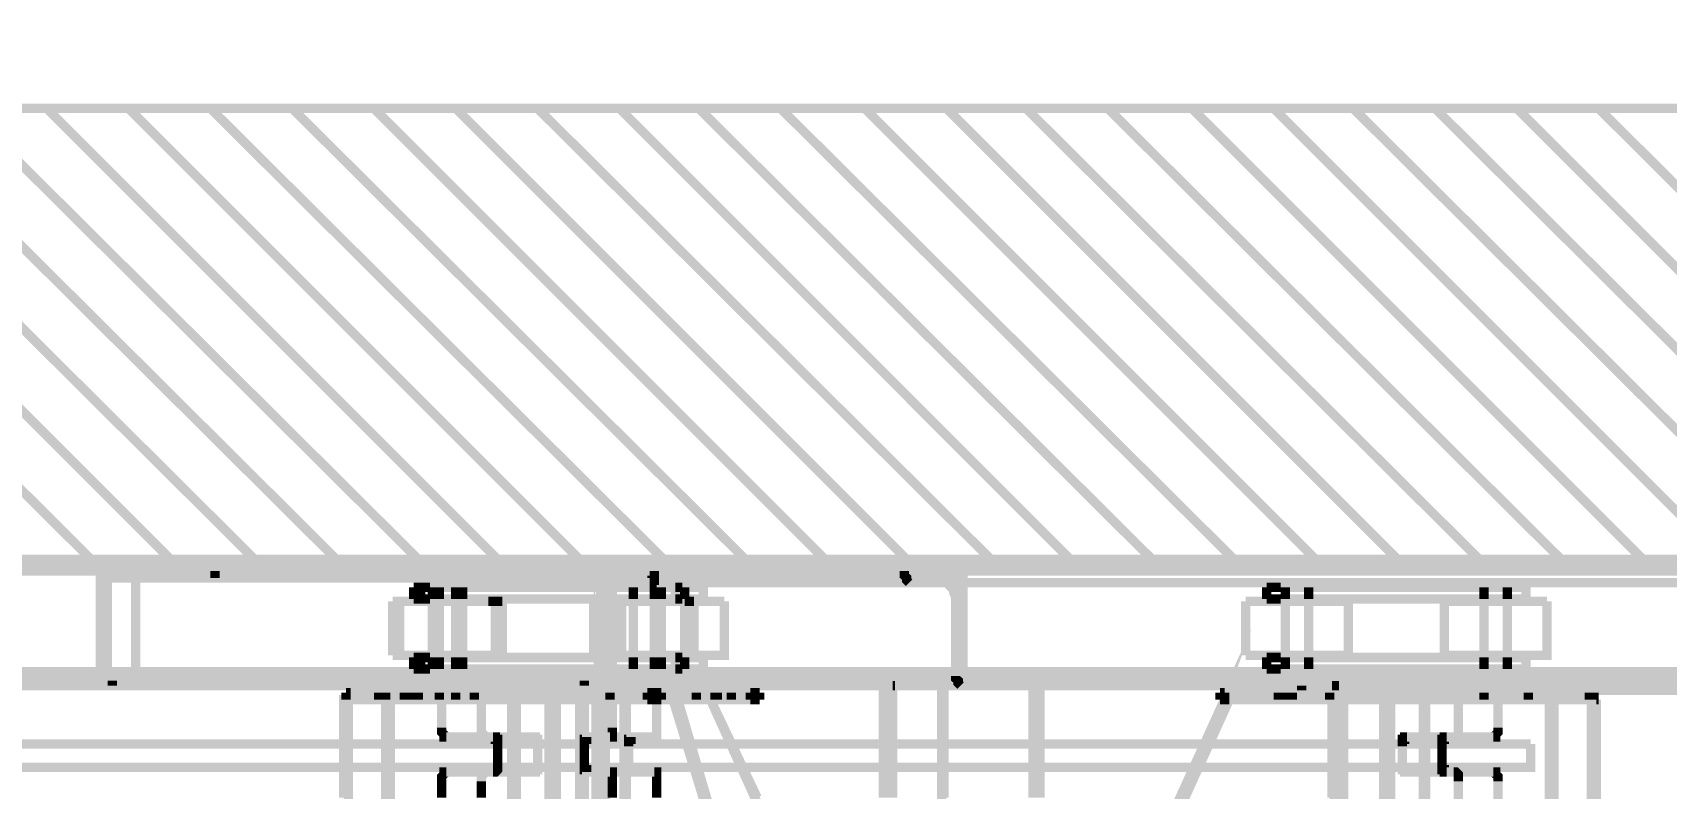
# Model space of a CAD drawing. Extents: x 0.1 to 11.6, y 0.3 to 16.2.
# Drawn here: x 5.44 to 6.605, y 13.617 to 14.156 of the extents above; entities that cross this region are included whole.
import ezdxf

# ---------------------------------------------------------------- set-up
doc = ezdxf.new("R2010")
doc.units = 0
doc.header["$MEASUREMENT"] = 0
doc.dimstyles.get("Standard").update_dxf_attribs({"dimtxt": 0.18, "dimasz": 0.18, "dimexe": 0.18, "dimexo": 0.0625, "dimgap": 0.09, "dimtad": 0, "dimtih": 1, "dimtoh": 1, "dimdec": 4, "dimzin": 0, "dimdsep": 46, "dimtxsty": 'Standard', "dimcen": 0.09, "dimadec": 0, "dimazin": 0, "dimtfac": 1, "dimtdec": 4, "dimtofl": 0, "dimtmove": 0, "dimatfit": 3, "dimfxl": 1, "dimtolj": 1, "dimtzin": 0, "dimarcsym": 0})

# ---------------------------------------------------------------- blocks, each defined once
blk = doc.blocks.new('*D5')
at = {"color": 0, "linetype": 'Continuous', "lineweight": -2, "transparency": 16777216}
for p, q in [((4.96, 14.1642), (4.96, 14.5787)), ((7.48, 14.1642), (7.48, 14.5787)), ((5.14, 14.3987), (5.8, 14.3987)), ((7.3, 14.3987), (6.64, 14.3987))]:
    blk.add_line(p, q, dxfattribs=at)
at = {"color": 0, "linetype": 'Continuous', "transparency": 16777216}
for points in [[(5.14, 14.4287), (5.14, 14.3687), (4.96, 14.3987)], [(7.3, 14.4287), (7.3, 14.3687), (7.48, 14.3987)]]:
    blk.add_solid(points, dxfattribs=at)
at = {"layer": 'Defpoints', "color": 0, "linetype": 'Continuous', "transparency": 16777216}
for p in [(7.48, 14.3987), (4.96, 14.1017), (7.48, 14.1017)]:
    blk.add_point(p, dxfattribs=at)
at = {"color": 0, "linetype": 'Continuous', "transparency": 16777216, "insert": (6.22, 14.3987), "char_height": 0.18, "attachment_point": 5}
blk.add_mtext('\\A1;varB', dxfattribs=at)

msp = doc.modelspace()

# ---------------------------------------------------------------- linework, layer by layer
at = {"color": 254, "const_width": 0.00667}
for points in [[(5.26167, 13.7783), (7.47999, 13.7783), (7.47999, 14.1017), (4.96001, 14.1017), (4.96001, 12.725), (7.47999, 12.725), (7.47999, 13.0483), (5.26167, 13.0483)], [(5.48335, 13.7783), (5.15831, 14.1017)], [(5.53999, 13.7783), (5.21669, 14.1017)], [(5.59999, 13.7783), (5.27501, 14.1017)], [(5.65831, 13.7783), (5.33333, 14.1017)], [(5.71669, 13.7783), (5.39165, 14.1017)], [(5.77333, 13.7783), (5.44997, 14.1017)], [(5.83165, 13.7783), (5.50836, 14.1017)], [(5.89165, 13.7783), (5.56668, 14.1017)], [(5.94997, 13.7783), (5.625, 14.1017)], [(6.00667, 13.7783), (5.68332, 14.1017)], [(6.065, 13.7783), (5.74164, 14.1017)], [(6.125, 13.7783), (5.80003, 14.1017)], [(6.18164, 13.7783), (5.85835, 14.1017)], [(6.24001, 13.7783), (5.91499, 14.1017)], [(6.29833, 13.7783), (5.97331, 14.1017)], [(6.35667, 13.7783), (6.03331, 14.1017)], [(6.41499, 13.7783), (6.09169, 14.1017)], [(6.47331, 13.7783), (6.14833, 14.1017)], [(6.53168, 13.7783), (6.20665, 14.1017)], [(6.59, 13.7783), (6.26665, 14.1017)], [(6.64833, 13.7783), (6.32497, 14.1017)], [(6.70665, 13.7783), (6.38167, 14.1017)], [(6.76497, 13.7783), (6.44, 14.1017)], [(6.82167, 13.7783), (6.49832, 14.1017)], [(6.88167, 13.7783), (6.55664, 14.1017)], [(7.47999, 13.0483), (5.285, 13.0483), (5.285, 13.7783), (7.47999, 13.7783)]]:
    msp.add_lwpolyline(points, dxfattribs=at)
at = {"color": 0}
for points, const_width in [([(9.14501, 13.7783), (5.29167, 13.7783), (5.285, 13.7783), (5.285, 13.6983), (5.285, 13.13), (5.29167, 13.13), (5.29167, 13.0483), (9.14501, 13.0483)], 0.01), ([(9.14833, 13.7717), (5.51335, 13.7717), (5.50999, 13.7717), (5.29167, 13.7717), (5.29335, 13.7717), (5.29497, 13.77)], 0.00667), ([(5.48833, 13.7717), (5.48833, 13.69)], 0.00667), ([(5.49333, 13.69), (5.49333, 13.7717), (5.49333, 13.7667)], 0.00667), ([(5.51335, 13.69), (5.51335, 13.7717)], 0.00667), ([(5.56999, 13.7717), (5.56999, 13.7667)], 0.00667), ([(5.62169, 13.7667), (5.845, 13.7667), (5.845, 13.7717)], 0.00667), ([(5.845, 13.69), (5.845, 13.7717)], 0.00667), ([(5.85335, 13.69), (5.85335, 13.7717)], 0.00667), ([(5.85335, 13.69), (5.85335, 13.7717)], 0.00667), ([(5.88336, 13.77), (5.88336, 13.7683), (5.88336, 13.7667), (5.88336, 13.765), (5.88167, 13.765), (5.88167, 13.7633), (5.87999, 13.7633)], 0.00667), ([(5.88336, 13.7667), (5.88336, 13.7717), (5.88336, 13.77)], 0.00667), ([(6.06168, 13.77), (6.06168, 13.7717)], 0.00667), ([(6.06168, 13.7667), (6.09999, 13.7667), (6.09999, 13.7717)], 0.00667), ([(6.06168, 13.7717), (6.06168, 13.7667)], 0.00667), ([(6.065, 13.7633), (6.06332, 13.765), (6.06332, 13.7667), (6.06168, 13.7683), (6.06168, 13.77)], 0.00667), ([(6.09999, 13.69), (6.09999, 13.7717)], 0.00667), ([(6.10335, 13.7717), (6.10335, 13.69)], 0.00667), ([(6.10335, 13.69), (6.10335, 13.7717)], 0.00667), ([(5.62169, 13.7667), (5.61003, 13.7667), (5.59999, 13.7667), (5.59169, 13.7667), (5.58165, 13.7667), (5.57335, 13.7667), (5.56332, 13.7667), (5.55664, 13.7667), (5.54833, 13.7667), (5.54167, 13.7667), (5.535, 13.7667), (5.52832, 13.7667), (5.52165, 13.7667), (5.51665, 13.7667), (5.51167, 13.7667), (5.50836, 13.7667), (5.50331, 13.7667), (5.50168, 13.7667), (5.49832, 13.7667), (5.49669, 13.7667), (5.49501, 13.7667), (5.49333, 13.7667)], 0.00667), ([(5.72331, 13.76), (5.72, 13.76), (5.71669, 13.76), (5.715, 13.76), (5.71332, 13.76), (5.71164, 13.76)], 0.00667), ([(5.71164, 13.76), (5.71164, 13.7517)], 0.00667), ([(5.71669, 13.76), (5.71669, 13.7517)], 0.00667), ([(5.72331, 13.7517), (5.86501, 13.7517), (5.86833, 13.7517), (5.87169, 13.7517), (5.875, 13.7517), (5.87831, 13.7517), (5.88167, 13.7517), (5.88499, 13.7517), (5.88835, 13.7517), (5.89165, 13.7517), (5.89333, 13.7517), (5.89501, 13.7517), (5.89665, 13.7517), (5.89833, 13.7517), (5.89833, 13.76), (5.89665, 13.76), (5.89501, 13.76), (5.89333, 13.76), (5.89165, 13.76), (5.88835, 13.76), (5.88499, 13.76), (5.88167, 13.76), (5.87831, 13.76), (5.875, 13.76), (5.87169, 13.76), (5.86833, 13.76), (5.86501, 13.76), (5.72331, 13.76)], 0.00667), ([(5.72499, 13.76), (5.72499, 13.7517)], 0.00667), ([(5.72999, 13.76), (5.72999, 13.7517)], 0.00667), ([(5.74164, 13.7517), (5.74164, 13.76)], 0.00667), ([(5.74669, 13.7517), (5.74669, 13.76)], 0.00667), ([(5.88336, 13.7667), (5.845, 13.7667)], 0.00667), ([(5.85499, 13.7633), (5.85335, 13.7633), (5.85167, 13.7617), (5.85167, 13.76), (5.84999, 13.7584), (5.84831, 13.7567), (5.84831, 13.7533), (5.84831, 13.75), (5.84668, 13.7467)], 0.00667), ([(9.65332, 13.7633), (5.85499, 13.7633)], 0.00667), ([(5.86833, 13.76), (5.86833, 13.7517)], 0.00667), ([(6.06168, 13.7667), (5.88336, 13.7667)], 0.00667), ([(5.88336, 13.7517), (5.88336, 13.76)], 0.00667), ([(5.88835, 13.76), (5.88835, 13.7517)], 0.00667), ([(5.90332, 13.76), (5.89833, 13.76)], 0.00667), ([(5.90332, 13.7517), (5.90668, 13.7517), (5.91, 13.7517), (5.91168, 13.7517), (5.91499, 13.7517), (5.91667, 13.7517), (5.91835, 13.7517), (5.91835, 13.76), (5.91667, 13.76), (5.91499, 13.76), (5.91168, 13.76), (5.91, 13.76), (5.90668, 13.76), (5.90332, 13.76)], 0.00667), ([(5.905, 13.7517), (5.905, 13.76)], 0.00667), ([(6.09831, 13.6967), (6.09831, 13.7467), (6.09831, 13.75), (6.09831, 13.7533), (6.09668, 13.7567), (6.09668, 13.7584), (6.095, 13.76), (6.09332, 13.7617), (6.09169, 13.7633), (6.09, 13.7633)], 0.00667), ([(6.33003, 13.76), (6.32667, 13.76), (6.32497, 13.76), (6.32167, 13.76), (6.31999, 13.76)], 0.00667), ([(6.31999, 13.76), (6.31999, 13.7517)], 0.00667), ([(6.47168, 13.76), (6.33003, 13.76)], 0.00667), ([(6.33333, 13.76), (6.33333, 13.7517)], 0.00667), ([(6.34999, 13.7517), (6.34999, 13.76)], 0.00667), ([(6.47168, 13.7517), (6.47499, 13.7517), (6.47835, 13.7517), (6.48167, 13.7517), (6.48665, 13.7517), (6.49001, 13.7517), (6.49333, 13.7517), (6.49669, 13.7517), (6.49832, 13.7517), (6.50168, 13.7517), (6.50331, 13.7517), (6.50499, 13.7517), (6.50499, 13.76), (6.50331, 13.76), (6.50168, 13.76), (6.49832, 13.76), (6.49669, 13.76), (6.49333, 13.76), (6.49001, 13.76), (6.48665, 13.76), (6.48167, 13.76), (6.47835, 13.76), (6.47499, 13.76), (6.47168, 13.76)], 0.00667), ([(6.47499, 13.76), (6.47499, 13.7517)], 0.00667), ([(6.49164, 13.7517), (6.49164, 13.76)], 0.00667), ([(5.76497, 13.75), (5.76335, 13.75), (5.75999, 13.75), (5.75667, 13.75), (5.75331, 13.75), (5.74832, 13.75), (5.74501, 13.75), (5.74001, 13.75), (5.73503, 13.75), (5.73167, 13.75), (5.72667, 13.75), (5.72168, 13.75), (5.71832, 13.75), (5.71332, 13.75), (5.71001, 13.75), (5.70665, 13.75), (5.70335, 13.75), (5.70167, 13.75), (5.69997, 13.75), (5.69835, 13.75), (5.69667, 13.75)], 0.00667), ([(5.69667, 13.75), (5.69667, 13.7116)], 0.00667), ([(5.70167, 13.75), (5.70167, 13.7116)], 0.00667), ([(5.72331, 13.7517), (5.72, 13.7517), (5.71669, 13.7517), (5.715, 13.7517), (5.71332, 13.7517), (5.71164, 13.7517)], 0.00667), ([(5.72499, 13.75), (5.72499, 13.7116)], 0.00667), ([(5.72999, 13.75), (5.72999, 13.7116)], 0.00667), ([(5.74164, 13.7116), (5.74164, 13.75)], 0.00667), ([(5.74669, 13.7116), (5.74669, 13.75)], 0.00667), ([(5.77001, 13.75), (5.76833, 13.75), (5.76497, 13.75)], 0.00667), ([(5.77001, 13.75), (5.77001, 13.7116), (5.76833, 13.7116), (5.76497, 13.7116)], 0.00667), ([(5.77501, 13.75), (5.77501, 13.7116), (5.77333, 13.7116), (5.77165, 13.7116), (5.77001, 13.7116)], 0.00667), ([(5.77501, 13.75), (5.77333, 13.75), (5.77165, 13.75), (5.77001, 13.75)], 0.00667), ([(5.905, 13.75), (5.90332, 13.75), (5.90001, 13.75), (5.89665, 13.75), (5.89165, 13.75), (5.88835, 13.75), (5.88336, 13.75), (5.87831, 13.75), (5.875, 13.75), (5.87001, 13.75), (5.86501, 13.75), (5.86165, 13.75), (5.85667, 13.75), (5.85335, 13.75), (5.84999, 13.75), (5.84668, 13.75), (5.845, 13.75), (5.84169, 13.75), (5.84, 13.75)], 0.00667), ([(5.84, 13.75), (5.84, 13.7116)], 0.00667), ([(5.84668, 13.7467), (5.84668, 13.6967), (5.84668, 13.695), (5.84668, 13.6934), (5.84668, 13.6917), (5.845, 13.69)], 0.00667), ([(5.86003, 13.75), (5.86003, 13.7116)], 0.00667), ([(5.86833, 13.75), (5.86833, 13.7116)], 0.00667), ([(5.88336, 13.7116), (5.88336, 13.75)], 0.00667), ([(5.88835, 13.75), (5.88835, 13.7116)], 0.00667), ([(5.90332, 13.7517), (5.89833, 13.7517)], 0.00667), ([(5.91168, 13.75), (5.91, 13.75), (5.90831, 13.75), (5.905, 13.75)], 0.00667), ([(5.91168, 13.75), (5.91168, 13.7116), (5.91, 13.7116), (5.90831, 13.7116), (5.905, 13.7116)], 0.00667), ([(5.905, 13.7116), (5.905, 13.75)], 0.00667), ([(5.93332, 13.75), (5.93164, 13.75), (5.93001, 13.75), (5.92833, 13.75), (5.92503, 13.75), (5.92165, 13.75), (5.91835, 13.75), (5.91336, 13.75), (5.91168, 13.75)], 0.00667), ([(5.93332, 13.75), (5.93332, 13.7116), (5.93164, 13.7116), (5.93001, 13.7116), (5.92833, 13.7116), (5.92503, 13.7116), (5.92165, 13.7116), (5.91835, 13.7116), (5.91336, 13.7116), (5.91168, 13.7116)], 0.00667), ([(6.37831, 13.75), (6.37668, 13.75), (6.375, 13.75), (6.37332, 13.75), (6.37169, 13.75), (6.36833, 13.75), (6.36501, 13.75), (6.36165, 13.75), (6.35667, 13.75), (6.35335, 13.75), (6.34831, 13.75), (6.345, 13.75), (6.34, 13.75), (6.33501, 13.75), (6.33003, 13.75), (6.32667, 13.75), (6.32167, 13.75), (6.31836, 13.75), (6.315, 13.75), (6.31168, 13.75), (6.31, 13.75), (6.30664, 13.75), (6.30501, 13.75)], 0.00667), ([(6.37831, 13.75), (6.37831, 13.7116), (6.37668, 13.7116), (6.375, 13.7116), (6.37332, 13.7116), (6.37169, 13.7116), (6.36833, 13.7116), (6.36501, 13.7116), (6.36165, 13.7116), (6.35667, 13.7116), (6.35335, 13.7116), (6.34831, 13.7116), (6.345, 13.7116), (6.34, 13.7116), (6.33501, 13.7116), (6.33003, 13.7116), (6.32667, 13.7116), (6.32167, 13.7116), (6.31836, 13.7116), (6.315, 13.7116), (6.31168, 13.7116), (6.31, 13.7116), (6.30664, 13.7116), (6.30501, 13.7116)], 0.00667), ([(6.30501, 13.75), (6.30501, 13.7116)], 0.00667), ([(6.33003, 13.7517), (6.32667, 13.7517), (6.32497, 13.7517), (6.32167, 13.7517), (6.31999, 13.7517)], 0.00667), ([(6.47168, 13.7517), (6.33003, 13.7517)], 0.00667), ([(6.33333, 13.75), (6.33333, 13.7116)], 0.00667), ([(6.34999, 13.7116), (6.34999, 13.75)], 0.00667), ([(6.52001, 13.75), (6.51833, 13.75), (6.51665, 13.75), (6.51497, 13.75), (6.51167, 13.75), (6.50836, 13.75), (6.50499, 13.75), (6.50168, 13.75), (6.49832, 13.75), (6.49333, 13.75), (6.48833, 13.75), (6.48503, 13.75), (6.47999, 13.75), (6.47499, 13.75), (6.47168, 13.75), (6.46669, 13.75), (6.46332, 13.75), (6.45833, 13.75), (6.45503, 13.75), (6.45335, 13.75), (6.44997, 13.75), (6.44835, 13.75), (6.44667, 13.75)], 0.00667), ([(6.52001, 13.75), (6.52001, 13.7116), (6.51833, 13.7116), (6.51665, 13.7116), (6.51497, 13.7116), (6.51167, 13.7116), (6.50836, 13.7116), (6.50499, 13.7116), (6.50168, 13.7116), (6.49832, 13.7116), (6.49333, 13.7116), (6.48833, 13.7116), (6.48503, 13.7116), (6.47999, 13.7116), (6.47499, 13.7116), (6.47168, 13.7116), (6.46669, 13.7116), (6.46332, 13.7116), (6.45833, 13.7116), (6.45503, 13.7116), (6.45335, 13.7116), (6.44997, 13.7116), (6.44835, 13.7116), (6.44667, 13.7116)], 0.00667), ([(6.44667, 13.75), (6.44667, 13.7116)], 0.00667), ([(6.47499, 13.75), (6.47499, 13.7116)], 0.00667), ([(6.49164, 13.7116), (6.49164, 13.75)], 0.00667), ([(6.25168, 13.5917), (6.25999, 13.61), (6.25331, 13.5917)], 0.01), ([(5.76497, 13.7116), (5.76335, 13.7116), (5.75999, 13.7116), (5.75667, 13.7116), (5.75331, 13.7116), (5.74832, 13.7116), (5.74501, 13.7116), (5.74001, 13.7116), (5.73503, 13.7116), (5.73167, 13.7116), (5.72667, 13.7116), (5.72168, 13.7116), (5.71832, 13.7116), (5.71332, 13.7116), (5.71001, 13.7116), (5.70665, 13.7116), (5.70335, 13.7116), (5.70167, 13.7116), (5.69997, 13.7116), (5.69835, 13.7116), (5.69667, 13.7116)], 0.00667), ([(5.72331, 13.71), (5.72, 13.71), (5.71669, 13.71), (5.715, 13.71), (5.71332, 13.71), (5.71164, 13.71)], 0.00667), ([(5.71164, 13.71), (5.71164, 13.7017)], 0.00667), ([(5.71669, 13.71), (5.71669, 13.7017)], 0.00667), ([(5.89833, 13.71), (5.89665, 13.71), (5.89501, 13.71), (5.89333, 13.71), (5.89165, 13.71), (5.88835, 13.71), (5.88499, 13.71), (5.88167, 13.71), (5.87831, 13.71), (5.875, 13.71), (5.87169, 13.71), (5.86833, 13.71), (5.86501, 13.71), (5.72331, 13.71)], 0.00667), ([(5.89833, 13.71), (5.89833, 13.7017), (5.89665, 13.7017), (5.89501, 13.7017), (5.89333, 13.7017), (5.89165, 13.7017), (5.88835, 13.7017), (5.88499, 13.7017), (5.88167, 13.7017), (5.87831, 13.7017), (5.875, 13.7017), (5.87169, 13.7017), (5.86833, 13.7017), (5.86501, 13.7017), (5.72331, 13.7017)], 0.00667), ([(5.72499, 13.71), (5.72499, 13.7017)], 0.00667), ([(5.72999, 13.71), (5.72999, 13.7017)], 0.00667), ([(5.74164, 13.7017), (5.74164, 13.71)], 0.00667), ([(5.74669, 13.7017), (5.74669, 13.71)], 0.00667), ([(5.905, 13.7116), (5.90332, 13.7116), (5.90001, 13.7116), (5.89665, 13.7116), (5.89165, 13.7116), (5.88835, 13.7116), (5.88336, 13.7116), (5.87831, 13.7116), (5.875, 13.7116), (5.87001, 13.7116), (5.86501, 13.7116), (5.86165, 13.7116), (5.85667, 13.7116), (5.85335, 13.7116), (5.84999, 13.7116), (5.84668, 13.7116), (5.845, 13.7116), (5.84169, 13.7116), (5.84, 13.7116)], 0.00667), ([(5.86833, 13.71), (5.86833, 13.7017)], 0.00667), ([(5.88336, 13.7017), (5.88336, 13.71)], 0.00667), ([(5.88835, 13.71), (5.88835, 13.7017)], 0.00667), ([(5.90332, 13.71), (5.89833, 13.71)], 0.00667), ([(5.91835, 13.71), (5.91667, 13.71), (5.91499, 13.71), (5.91168, 13.71), (5.91, 13.71), (5.90668, 13.71), (5.90332, 13.71)], 0.00667), ([(5.91835, 13.71), (5.91835, 13.7017), (5.91667, 13.7017), (5.91499, 13.7017), (5.91168, 13.7017), (5.91, 13.7017), (5.90668, 13.7017), (5.90332, 13.7017)], 0.00667), ([(5.905, 13.7017), (5.905, 13.71)], 0.00667), ([(6.33003, 13.71), (6.32667, 13.71), (6.32497, 13.71), (6.32167, 13.71), (6.31999, 13.71)], 0.00667), ([(6.31999, 13.71), (6.31999, 13.7017)], 0.00667), ([(6.47168, 13.71), (6.33003, 13.71)], 0.00667), ([(6.33333, 13.71), (6.33333, 13.7017)], 0.00667), ([(6.34999, 13.7017), (6.34999, 13.71)], 0.00667), ([(6.50499, 13.71), (6.50499, 13.7017), (6.50331, 13.7017), (6.50168, 13.7017), (6.49832, 13.7017), (6.49669, 13.7017), (6.49333, 13.7017), (6.49001, 13.7017), (6.48665, 13.7017), (6.48167, 13.7017), (6.47835, 13.7017), (6.47499, 13.7017), (6.47168, 13.7017)], 0.00667), ([(6.50499, 13.71), (6.50331, 13.71), (6.50168, 13.71), (6.49832, 13.71), (6.49669, 13.71), (6.49333, 13.71), (6.49001, 13.71), (6.48665, 13.71), (6.48167, 13.71), (6.47835, 13.71), (6.47499, 13.71), (6.47168, 13.71)], 0.00667), ([(6.47499, 13.71), (6.47499, 13.7017)], 0.00667), ([(6.49164, 13.7017), (6.49164, 13.71)], 0.00667), ([(5.29167, 13.6983), (9.14501, 13.6983)], 0.01), ([(5.72331, 13.7017), (5.72, 13.7017), (5.71669, 13.7017), (5.715, 13.7017), (5.71332, 13.7017), (5.71164, 13.7017)], 0.00667), ([(5.90332, 13.7017), (5.89833, 13.7017)], 0.00667), ([(6.33003, 13.7017), (6.32667, 13.7017), (6.32497, 13.7017), (6.32167, 13.7017), (6.31999, 13.7017)], 0.00667), ([(6.47168, 13.7017), (6.33003, 13.7017)], 0.00667), ([(5.29167, 13.6934), (5.49164, 13.6934), (5.49333, 13.6934), (5.49501, 13.6934), (5.49669, 13.6934)], 0.00667), ([(5.29497, 13.6883), (5.29497, 13.69), (5.29335, 13.69), (5.29167, 13.69), (6.04665, 13.69)], 0.00667), ([(5.83333, 13.6934), (5.83165, 13.6934), (5.83003, 13.6934), (5.815, 13.6934), (5.80165, 13.6934), (5.78836, 13.6934), (5.77333, 13.6934), (5.75999, 13.6934), (5.74501, 13.6934), (5.73167, 13.6934), (5.71669, 13.6934), (5.70335, 13.6934), (5.68832, 13.6934), (5.67503, 13.6934), (5.66168, 13.6934), (5.64665, 13.6934), (5.63336, 13.6934), (5.62001, 13.6934), (5.60667, 13.6934), (5.595, 13.6934), (5.58165, 13.6934), (5.56999, 13.6934), (5.55832, 13.6934), (5.54497, 13.6934), (5.535, 13.6934), (5.52333, 13.6934), (5.51335, 13.6934), (5.50168, 13.6934), (5.49669, 13.6934)], 0.00667), ([(5.49669, 13.69), (5.49669, 13.6934)], 0.00667), ([(5.83333, 13.69), (5.83333, 13.6934)], 0.00667), ([(6.05333, 13.61), (6.05333, 13.69), (6.04665, 13.69), (6.04665, 13.61)], 0.00667), ([(6.05333, 13.69), (6.05501, 13.69)], 0.00667), ([(6.05501, 13.69), (9.50499, 13.69)], 0.00667), ([(6.08832, 13.69), (6.08832, 13.135)], 0.00667), ([(6.09, 13.69), (6.09, 13.61)], 0.00667), ([(6.10167, 13.69), (6.09999, 13.6917), (6.09999, 13.6934), (6.09831, 13.695), (6.09831, 13.6967)], 0.00667), ([(6.15332, 13.69), (6.15332, 13.61)], 0.00667), ([(6.15831, 13.69), (6.15831, 13.61)], 0.00667), ([(6.345, 13.69), (6.345, 13.6867)], 0.00667), ([(6.345, 13.6867), (9.36833, 13.6867)], 0.00667), ([(6.36833, 13.6867), (6.36833, 13.6883), (6.36833, 13.69), (6.36664, 13.69)], 0.00667), ([(6.36664, 13.61), (6.36664, 13.6867)], 0.00667), ([(6.36833, 13.14), (6.36833, 13.6867)], 0.00667), ([(5.66168, 13.61), (5.66168, 13.68), (5.66336, 13.68)], 0.00667), ([(5.66336, 13.68), (5.66336, 13.685)], 0.00667), ([(5.66336, 13.685), (5.66667, 13.685)], 0.00667), ([(5.66336, 13.68), (5.73167, 13.68)], 0.00667), ([(5.66499, 13.68), (5.66499, 13.145)], 0.00667), ([(5.87831, 13.685), (5.66667, 13.685), (5.66667, 13.68)], 0.00667), ([(5.66667, 13.68), (5.73167, 13.68)], 0.00667), ([(5.68668, 13.685), (5.68668, 13.68)], 0.00667), ([(5.69168, 13.68), (5.69168, 13.685)], 0.00667), ([(5.69168, 13.68), (5.69168, 13.145)], 0.00667), ([(5.69168, 13.68), (5.69168, 13.145)], 0.00667), ([(5.69499, 13.68), (5.69499, 13.145)], 0.00667), ([(5.69499, 13.68), (5.69499, 13.145)], 0.00667), ([(5.70503, 13.685), (5.70503, 13.68)], 0.00667), ([(5.70665, 13.68), (5.70665, 13.685)], 0.00667), ([(5.71001, 13.685), (5.71001, 13.68)], 0.00667), ([(5.715, 13.685), (5.715, 13.68)], 0.00667), ([(5.715, 13.68), (5.715, 13.685)], 0.00667), ([(5.72999, 13.685), (5.72999, 13.68)], 0.00667), ([(5.73167, 13.66), (5.73167, 13.68), (5.75999, 13.68)], 0.00667), ([(5.74164, 13.68), (5.74164, 13.685)], 0.00667), ([(5.75499, 13.68), (5.75499, 13.685)], 0.00667), ([(5.80003, 13.68), (5.75999, 13.68), (5.75999, 13.66), (5.75999, 13.6583), (5.75999, 13.6567), (5.76167, 13.655), (5.76167, 13.6533), (5.76335, 13.6533)], 0.00667), ([(5.78168, 13.68), (5.78168, 13.145)], 0.00667), ([(5.78331, 13.68), (5.78331, 13.145)], 0.00667), ([(5.78331, 13.68), (5.78331, 13.145)], 0.00667), ([(5.785, 13.68), (5.785, 13.145)], 0.00667), ([(5.80003, 13.68), (5.87831, 13.68)], 0.00667), ([(5.80832, 13.61), (5.80832, 13.68)], 0.00667), ([(5.80832, 13.145), (5.80832, 13.68)], 0.00667), ([(5.81168, 13.61), (5.81168, 13.68)], 0.00667), ([(5.81168, 13.145), (5.81168, 13.68)], 0.00667), ([(5.81332, 13.68), (5.81332, 13.145)], 0.00667), ([(5.81332, 13.68), (5.81332, 13.145)], 0.00667), ([(5.83003, 13.145), (5.83003, 13.68)], 0.00667), ([(5.83333, 13.145), (5.83333, 13.68)], 0.00667), ([(5.84169, 13.68), (5.84169, 13.145)], 0.00667), ([(5.845, 13.68), (5.845, 13.5767)], 0.00667), ([(5.845, 13.68), (5.845, 13.145)], 0.00667), ([(5.84831, 13.68), (5.84831, 13.145)], 0.00667), ([(5.85167, 13.685), (5.85167, 13.68)], 0.00667), ([(5.85335, 13.66), (5.85335, 13.68)], 0.00667), ([(5.86165, 13.145), (5.86165, 13.68)], 0.00667), ([(5.86333, 13.145), (5.86333, 13.68)], 0.00667), ([(5.87831, 13.68), (5.87831, 13.685)], 0.00667), ([(5.87831, 13.685), (5.88835, 13.685)], 0.00667), ([(5.88835, 13.68), (5.87831, 13.68)], 0.00667), ([(5.88336, 13.68), (5.88336, 13.685)], 0.00667), ([(5.88499, 13.68), (5.88499, 13.66), (5.88499, 13.6583), (5.88499, 13.6567), (5.88499, 13.655), (5.88499, 13.6533), (5.88336, 13.6533)], 0.00667), ([(5.88835, 13.685), (5.93001, 13.685), (5.95167, 13.685)], 0.00667), ([(5.88835, 13.685), (5.88835, 13.68)], 0.00667), ([(5.88835, 13.685), (5.88835, 13.68)], 0.00667), ([(5.93001, 13.68), (5.88835, 13.68)], 0.00667), ([(5.89665, 13.68), (5.935, 13.555)], 0.00667), ([(5.90001, 13.68), (5.93668, 13.555)], 0.00667), ([(5.91336, 13.68), (5.91336, 13.685)], 0.00667), ([(5.92333, 13.68), (5.95665, 13.61)], 0.00667), ([(5.92333, 13.68), (5.97999, 13.555)], 0.00667), ([(5.92665, 13.685), (5.92665, 13.68)], 0.00667), ([(5.92833, 13.685), (5.92833, 13.68)], 0.00667), ([(5.93001, 13.685), (5.93001, 13.68), (5.95167, 13.68)], 0.00667), ([(5.93832, 13.68), (5.93832, 13.685)], 0.00667), ([(5.95167, 13.68), (5.95167, 13.685)], 0.00667), ([(5.95167, 13.685), (5.95833, 13.685)], 0.00667), ([(5.95833, 13.68), (5.95167, 13.68)], 0.00667), ([(5.95833, 13.685), (5.95833, 13.68)], 0.00667), ([(6.25999, 13.61), (6.29335, 13.68)], 0.00667), ([(6.29335, 13.68), (6.26167, 13.61)], 0.00667), ([(6.28668, 13.68), (6.28668, 13.685)], 0.00667), ([(6.28668, 13.685), (6.28999, 13.685)], 0.00667), ([(6.28999, 13.68), (6.28668, 13.68)], 0.00667), ([(6.28999, 13.685), (6.50168, 13.685), (6.51167, 13.685)], 0.00667), ([(6.28999, 13.685), (6.28999, 13.68)], 0.00667), ([(6.29335, 13.68), (6.28999, 13.68)], 0.00667), ([(6.37169, 13.68), (6.29335, 13.68)], 0.00667), ([(6.32835, 13.685), (6.32835, 13.68)], 0.00667), ([(6.33333, 13.685), (6.33333, 13.68)], 0.00667), ([(6.33832, 13.68), (6.33832, 13.685)], 0.00667), ([(6.36501, 13.68), (6.36501, 13.685)], 0.00667), ([(6.37169, 13.68), (6.50168, 13.68), (6.50168, 13.685)], 0.00667), ([(6.375, 13.68), (6.375, 13.145)], 0.00667), ([(6.40332, 13.68), (6.40332, 13.145)], 0.00667), ([(6.405, 13.145), (6.405, 13.68)], 0.00667), ([(6.405, 13.68), (6.405, 13.145)], 0.00667), ([(6.40831, 13.145), (6.40831, 13.68)], 0.00667), ([(6.40831, 13.68), (6.40831, 13.145)], 0.00667), ([(6.43164, 13.68), (6.43164, 13.145)], 0.00667), ([(6.43332, 13.68), (6.43332, 13.145)], 0.00667), ([(6.45665, 13.68), (6.45665, 13.66), (6.45665, 13.6583), (6.45665, 13.6567), (6.45665, 13.655), (6.45503, 13.6533), (6.45335, 13.6533)], 0.00667), ([(6.47499, 13.685), (6.47499, 13.68)], 0.00667), ([(6.48503, 13.66), (6.48503, 13.68)], 0.00667), ([(6.55333, 13.68), (6.51167, 13.68), (6.50168, 13.68)], 0.00667), ([(6.50667, 13.68), (6.50667, 13.685)], 0.00667), ([(6.55333, 13.685), (6.51167, 13.685), (6.51167, 13.68)], 0.00667), ([(6.52165, 13.68), (6.52165, 13.145)], 0.00667), ([(6.55501, 13.68), (6.52501, 13.68), (6.52501, 13.145)], 0.00667), ([(6.55003, 13.685), (6.55003, 13.68)], 0.00667), ([(6.55165, 13.145), (6.55165, 13.68)], 0.00667), ([(6.55333, 13.68), (6.55333, 13.685)], 0.00667), ([(6.55501, 13.68), (6.55664, 13.68)], 0.00667), ([(6.55501, 13.145), (6.55501, 13.68)], 0.00667), ([(5.73503, 13.6533), (5.73335, 13.6533), (5.73335, 13.655), (5.73167, 13.6567), (5.73167, 13.6583), (5.73167, 13.66)], 0.00667), ([(5.76335, 13.6533), (5.73503, 13.6533)], 0.00667), ([(5.76335, 13.6533), (5.79665, 13.6533), (5.79833, 13.6533), (5.79833, 13.6517), (5.80003, 13.6517), (5.80003, 13.65), (5.80003, 13.6483), (5.80003, 13.6467)], 0.00667), ([(5.77165, 13.6467), (5.77165, 13.6483), (5.77165, 13.65), (5.77165, 13.6517), (5.77001, 13.6517), (5.77001, 13.6533), (5.76833, 13.6533)], 0.00667), ([(5.83333, 13.6467), (5.83333, 13.6483), (5.83333, 13.65), (5.83333, 13.6517), (5.83501, 13.6517), (5.83501, 13.6533)], 0.00667), ([(5.83501, 13.6533), (5.85167, 13.6533)], 0.00667), ([(5.85167, 13.6533), (5.85335, 13.6533), (5.85335, 13.655), (5.85335, 13.6567), (5.85335, 13.6583), (5.85335, 13.66)], 0.00667), ([(5.88336, 13.6533), (5.85167, 13.6533)], 0.00667), ([(5.86664, 13.6533), (5.86664, 13.6517), (5.86501, 13.6517), (5.86501, 13.65), (5.86501, 13.6483), (5.86501, 13.6467)], 0.00667), ([(6.41997, 13.6533), (6.41835, 13.6533), (6.41835, 13.6517), (6.41667, 13.6517), (6.41667, 13.65), (6.41667, 13.6483), (6.41667, 13.6467)], 0.00667), ([(6.41997, 13.6533), (6.44835, 13.6533), (6.48167, 13.6533)], 0.00667), ([(6.44499, 13.6467), (6.44499, 13.6483), (6.44499, 13.65), (6.44499, 13.6517), (6.44667, 13.6517), (6.44667, 13.6533), (6.44835, 13.6533)], 0.00667), ([(6.48167, 13.6533), (6.48335, 13.6533), (6.48335, 13.655), (6.48503, 13.6567), (6.48503, 13.6583), (6.48503, 13.66)], 0.00667), ([(6.50836, 13.6483), (5.39501, 13.6483)], 0.00667), ([(6.50836, 13.6483), (6.50836, 13.6317), (5.39501, 13.6317)], 0.00667), ([(5.77165, 13.635), (5.77165, 13.6467)], 0.00667), ([(5.80003, 13.6467), (5.80003, 13.635), (5.80003, 13.6334), (5.80003, 13.6317), (5.80003, 13.63), (5.79833, 13.63), (5.79833, 13.6283), (5.79665, 13.6283)], 0.00667), ([(5.83333, 13.635), (5.83333, 13.6467)], 0.00667), ([(5.86501, 13.6467), (5.86501, 13.635), (5.86501, 13.6334), (5.86501, 13.6317), (5.86501, 13.63), (5.86664, 13.6283)], 0.00667), ([(6.41667, 13.6467), (6.41667, 13.635), (6.41667, 13.6334), (6.41667, 13.6317), (6.41667, 13.63), (6.41835, 13.63), (6.41835, 13.6283), (6.41997, 13.6283)], 0.00667), ([(6.44499, 13.635), (6.44499, 13.6467)], 0.00667), ([(5.73167, 13.6217), (5.73167, 13.6233), (5.73167, 13.625), (5.73335, 13.6267), (5.73335, 13.6283), (5.73503, 13.6283)], 0.00667), ([(5.73503, 13.6283), (5.76335, 13.6283)], 0.00667), ([(5.79665, 13.6283), (5.76335, 13.6283), (5.76167, 13.6283), (5.76167, 13.6267), (5.75999, 13.625), (5.75999, 13.6233), (5.75999, 13.6217)], 0.00667), ([(5.76833, 13.6283), (5.77001, 13.6283), (5.77165, 13.63), (5.77165, 13.6317), (5.77165, 13.6334), (5.77165, 13.635)], 0.00667), ([(5.83501, 13.6283), (5.83501, 13.63), (5.83333, 13.63), (5.83333, 13.6317), (5.83333, 13.6334), (5.83333, 13.635)], 0.00667), ([(5.88336, 13.6283), (5.85167, 13.6283), (5.83501, 13.6283)], 0.00667), ([(5.85335, 13.6217), (5.85335, 13.6233), (5.85335, 13.625), (5.85335, 13.6267), (5.85335, 13.6283), (5.85167, 13.6283)], 0.00667), ([(5.88336, 13.6283), (5.88499, 13.6283), (5.88499, 13.6267), (5.88499, 13.625), (5.88499, 13.6233), (5.88499, 13.6217)], 0.00667), ([(6.48167, 13.6283), (6.44835, 13.6283), (6.41997, 13.6283)], 0.00667), ([(6.44835, 13.6283), (6.44667, 13.6283), (6.44667, 13.63), (6.44499, 13.63), (6.44499, 13.6317), (6.44499, 13.6334), (6.44499, 13.635)], 0.00667), ([(6.45335, 13.6283), (6.45503, 13.6283), (6.45665, 13.6267), (6.45665, 13.625), (6.45665, 13.6233), (6.45665, 13.6217)], 0.00667), ([(6.48503, 13.6217), (6.48503, 13.6233), (6.48503, 13.625), (6.48335, 13.6267), (6.48335, 13.6283), (6.48167, 13.6283)], 0.00667), ([(5.73167, 13.61), (5.73167, 13.6217)], 0.00667), ([(5.75999, 13.61), (5.75999, 13.6217)], 0.00667), ([(5.85335, 13.61), (5.85335, 13.6217)], 0.00667), ([(5.88499, 13.61), (5.88499, 13.6217)], 0.00667), ([(6.45665, 13.6217), (6.45665, 13.6033), (6.45665, 13.6017), (6.45665, 13.6), (6.45665, 13.5983), (6.45503, 13.5967), (6.45335, 13.5967)], 0.00667), ([(6.48503, 13.6033), (6.48503, 13.6217)], 0.00667)]:
    msp.add_lwpolyline(points, dxfattribs=dict(at, const_width=const_width))
at = {"color": 0, "const_width": 0.00667}
msp.add_lwpolyline([(5.84332, 13.7717), (5.84332, 13.69), (5.84332, 13.7717)], close=True, dxfattribs=at)

# ---------------------------------------------------------------- dimensions: what is measured, and where the dimension line sits
at = {"linetype": 'Continuous'}
dim = msp.add_linear_dim(base=(7.47999, 14.39872), p1=(4.96001, 14.1017), p2=(7.47999, 14.1017), text='varB', dimstyle='Standard', dxfattribs=at)
dim.commit()
dim.dimension.update_dxf_attribs({"geometry": '*D5', "text_midpoint": (6.22, 14.39872)})

doc.saveas('drawing.dxf')
